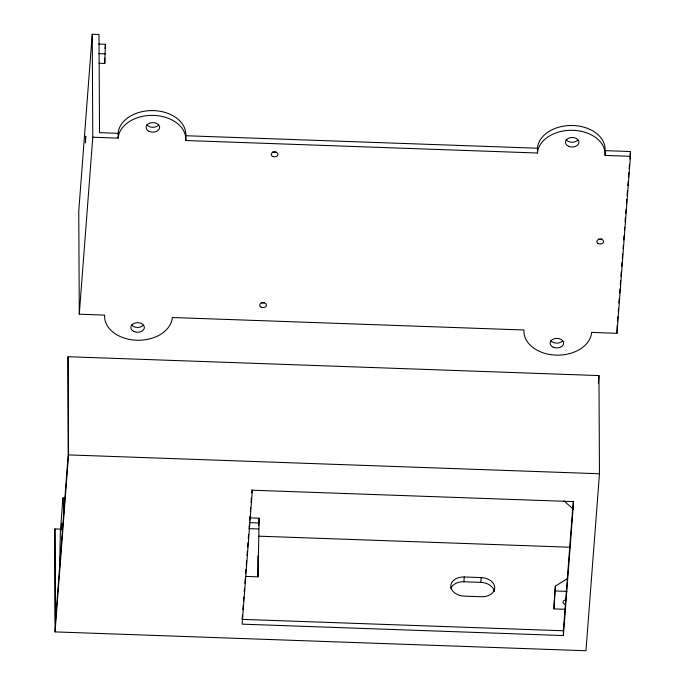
<?xml version="1.0" encoding="UTF-8"?>
<svg xmlns="http://www.w3.org/2000/svg" width="685" height="685" viewBox="0 0 685 685"><rect width="100%" height="100%" fill="white"/><g stroke="black" fill="none" stroke-linecap="round" stroke-linejoin="round"><path stroke-width="1.03" d="M245.615 576.402L258.014 576.838L259.17 518.194L249.751 517.86M59.586 567.308L60.374 531.406L62.926 497.918L65.015 497.995M92.244 34.25L78.749 211.237L79.289 314.201L104.651 315.1A33.865 23.949 -0.3 0 0 136.64 340.222A33.865 23.949 -0.3 0 0 172.277 317.506L523.965 329.999A33.865 23.949 -0.3 0 0 555.955 355.121A33.865 23.949 -0.3 0 0 591.6 332.405L616.962 333.304L630.457 156.317L630.431 151.531L605.069 150.631A33.865 23.949 -0.3 0 0 573.08 125.509A33.865 23.949 -0.3 0 0 537.442 148.225L185.755 135.733A33.865 23.949 -0.3 0 0 153.765 110.619A33.865 23.949 -0.3 0 0 118.12 133.327L99.522 132.667L99.008 34.49L92.244 34.25L92.783 137.223L79.289 314.201M54.903 528.923L55.057 631.887L585.966 650.75L599.469 473.763L598.955 375.585L68.038 356.722L68.166 454.9L55.391 622.314L54.903 528.923L60.237 529.111M55.057 631.887L68.551 454.9L68.038 356.722M105.105 48.558L105.43 44.302L98.666 44.063M98.957 63.243L104.754 63.448L105.43 44.302M242.439 615.104L242.113 619.36L563.361 630.774L563.387 635.56L242.139 624.146L252.354 490.212L573.602 501.625L563.387 635.56M242.841 609.787L243.166 605.54M243.492 601.284L243.817 597.037M244.22 591.72L244.459 588.526M244.87 583.218L245.196 578.962M245.598 573.645L245.924 569.398M246.249 565.142L246.574 560.895M246.977 555.578L247.302 551.331M247.627 547.075L247.953 542.82M248.27 538.573L248.595 534.317M249.006 529.008L249.331 524.753M249.648 520.497L249.974 516.25M250.385 510.933L250.624 507.748M251.027 502.43L251.352 498.175M251.763 492.866L252.003 489.672M258.605 525.583L259.17 518.194M450.858 588.406A13.546 9.564 4.4 0 1 463.891 581.77L464.259 576.984L481.161 577.583A13.546 9.564 4.4 0 1 494.741 587.644A13.546 9.564 4.4 0 1 481.264 596.746L464.353 596.147A13.546 9.564 4.4 0 1 450.781 586.086A13.546 9.564 4.4 0 1 464.259 576.984M494.322 591.592A13.546 9.564 4.4 0 0 480.801 582.37L481.161 577.583M567.094 578.816L555.364 586.18L553.994 604.119L554.019 608.905L565.639 609.316M554.019 608.905L555.364 586.18M563.361 630.774L573.259 501.086M598.382 383.052L598.955 375.585M617.176 325.315L616.962 333.304M617.502 321.051L617.827 316.787M618.238 311.461L618.478 308.259M618.889 302.924L619.214 298.66M619.617 293.334L619.942 289.07M620.267 284.806L620.593 280.542M620.918 276.278L621.244 272.005M621.655 266.679L621.98 262.415M622.305 258.151L622.631 253.887M623.033 248.552L623.281 245.358M623.684 240.024L624.009 235.76M624.42 230.425L624.66 227.232M625.071 221.897L625.396 217.633M625.722 213.369L626.047 209.105M626.45 203.77L626.775 199.506M627.1 195.242L627.426 190.978M627.837 185.652L628.162 181.388M628.487 177.124L628.813 172.851M629.138 168.587L629.464 164.323M629.866 158.997L630.431 151.531M98.717 53.644L105.481 53.884M92.783 137.223L118.145 138.122A33.865 23.949 -0.3 0 1 153.782 115.405A33.865 23.949 -0.3 0 1 185.781 140.519L537.468 153.02A33.865 23.949 -0.3 0 1 573.105 130.304A33.865 23.949 -0.3 0 1 605.095 155.418L630.457 156.317M68.551 454.9L599.469 473.763M249.777 522.646L259.195 522.989M249.443 528.632L258.742 528.966M258.87 536.175L570.519 547.246M463.891 581.77L480.801 582.37M555.389 590.967L567.009 591.378M563.823 500.795L573.302 509.143M62.926 497.918L63.97 509.905M605.069 150.631L605.095 155.418M537.442 148.225L537.468 153.02M257.902 555.963L258.014 576.838M185.755 135.733L185.781 140.519M118.12 133.327L118.145 138.122M104.728 58.131L104.754 63.448M565.348 604.427A3.391 2.397 -0.3 0 1 563.07 601.721A3.391 2.397 -0.3 0 1 566.581 599.76M601.995 238.817A3.391 2.397 -0.3 0 1 598.613 238.911M276.081 151.813A3.391 2.397 -0.3 0 1 272.699 151.693M264.581 302.522A3.391 2.397 -0.3 0 1 261.199 302.402M158.526 125.175A6.773 4.786 -0.3 0 1 146.813 124.756M143.259 325.281A6.773 4.786 -0.3 0 1 131.546 324.87M577.84 140.074A6.773 4.786 -0.3 0 1 566.127 139.654M562.522 340.967A6.773 4.786 -0.3 0 1 550.808 340.556M61.547 527.87L61.616 529.993L61.855 523.289L61.547 527.87M85.411 140.742L85.479 142.865L85.719 136.161L85.411 140.742M261.225 307.188A3.391 2.397 -0.3 0 0 266.456 305.296A3.391 2.397 -0.3 0 0 261.542 303.044A3.391 2.397 -0.3 0 0 261.225 307.188M272.724 156.48A3.391 2.397 -0.3 0 0 277.956 154.587A3.391 2.397 -0.3 0 0 273.041 152.335A3.391 2.397 -0.3 0 0 272.724 156.48M597.919 243.338A3.391 2.397 -0.3 0 0 603.519 242.105A3.391 2.397 -0.3 0 0 599.229 239.296A3.391 2.397 -0.3 0 0 597.919 243.338M568.499 146.282A6.773 4.786 -0.3 0 0 578.953 142.497A6.773 4.786 -0.3 0 0 569.132 138.002A6.773 4.786 -0.3 0 0 568.499 146.282M553.172 347.184A6.773 4.786 -0.3 0 0 563.635 343.399A6.773 4.786 -0.3 0 0 553.805 338.895A6.773 4.786 -0.3 0 0 553.172 347.184M133.917 331.497A6.773 4.786 -0.3 0 0 144.372 327.713A6.773 4.786 -0.3 0 0 134.543 323.209A6.773 4.786 -0.3 0 0 133.917 331.497M149.176 131.383A6.773 4.786 -0.3 0 0 159.639 127.607A6.773 4.786 -0.3 0 0 149.809 123.103A6.773 4.786 -0.3 0 0 149.176 131.383"/></g></svg>
